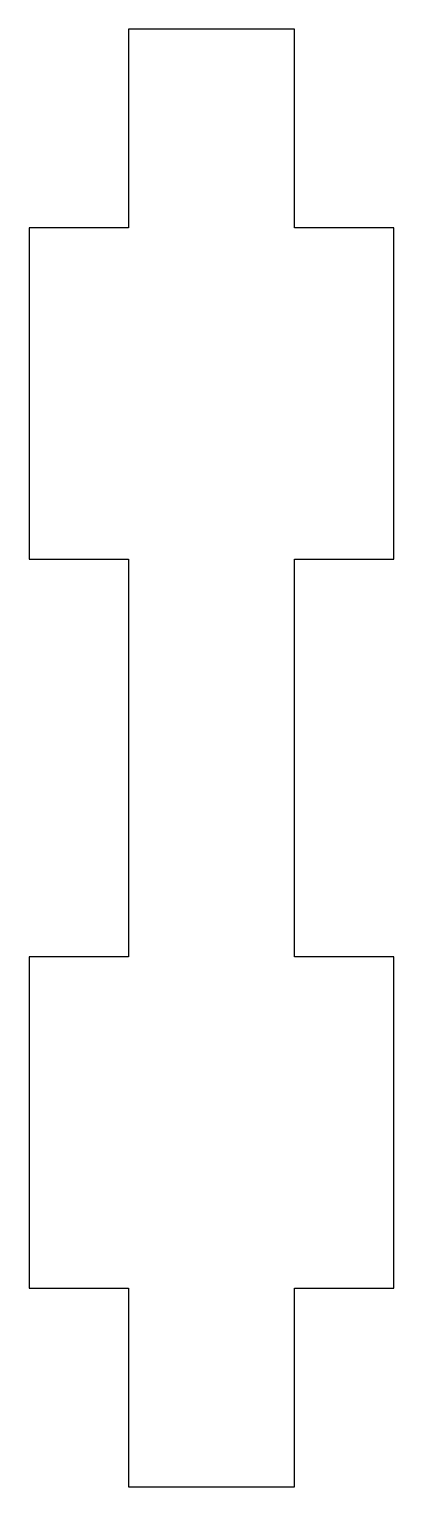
# Model space of a CAD drawing. Header units: millimetres. Extents: x -3 to 8, y 0 to 44.
import ezdxf

# ---------------------------------------------------------------- set-up
doc = ezdxf.new("R2010")
doc.units = ezdxf.units.MM

msp = doc.modelspace()

# ---------------------------------------------------------------- linework, layer by layer
msp.add_lwpolyline([(5, 0), (5, 6), (8, 6), (8, 16), (5, 16), (5, 28), (8, 28), (8, 38), (5, 38), (5, 44), (0, 44), (0, 38), (-3, 38), (-3, 28), (0, 28), (0, 16), (-3, 16), (-3, 6), (0, 6), (0, 0)], close=True)

doc.saveas('drawing.dxf')
